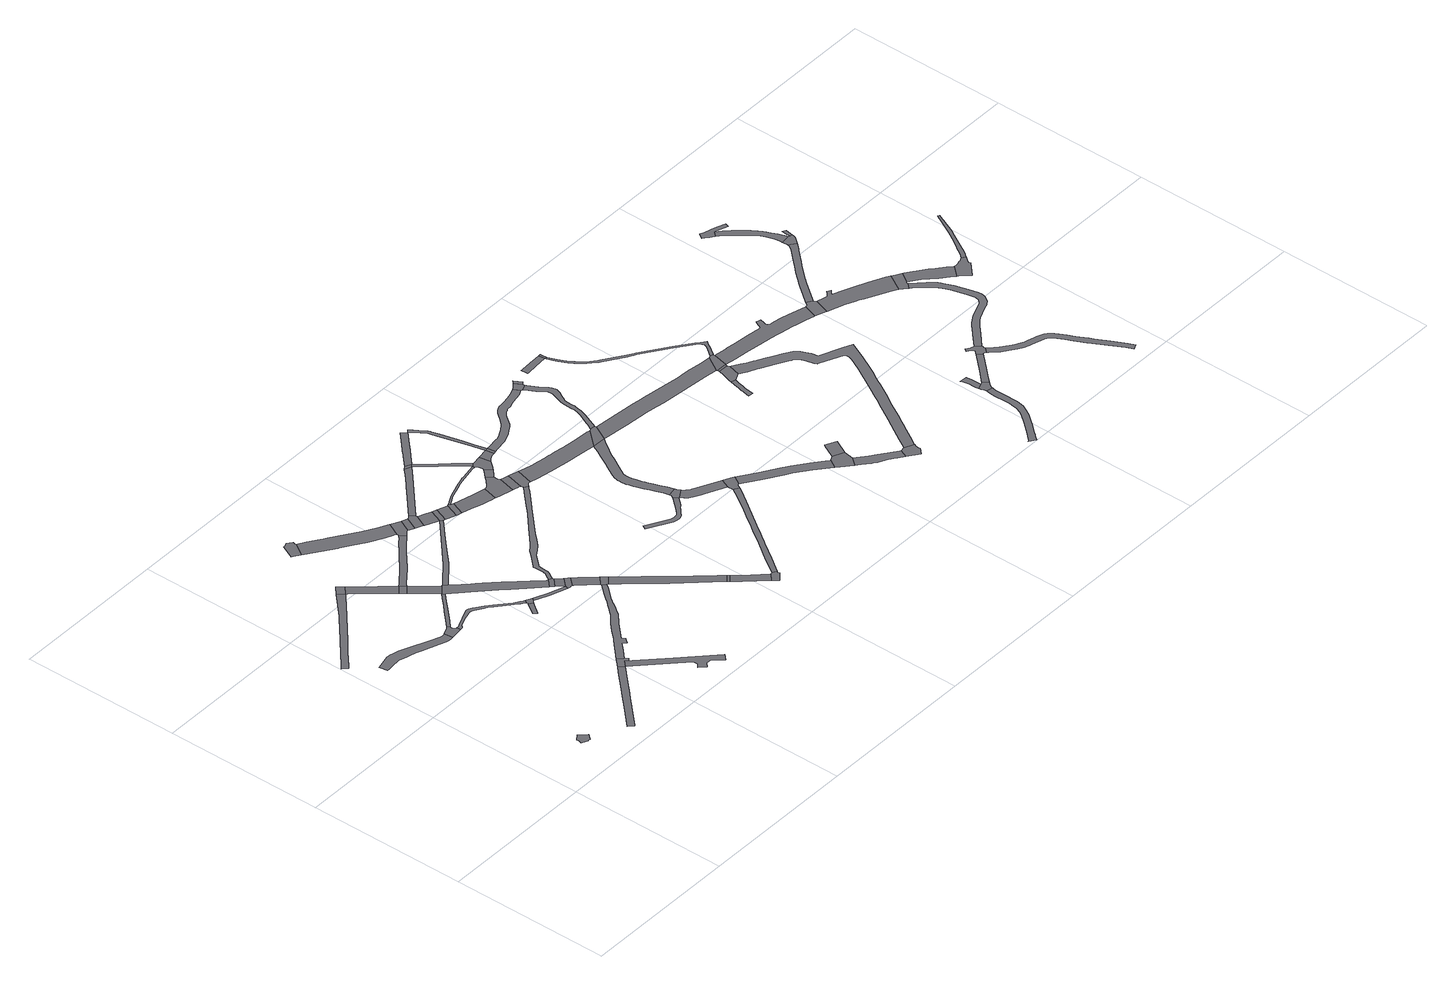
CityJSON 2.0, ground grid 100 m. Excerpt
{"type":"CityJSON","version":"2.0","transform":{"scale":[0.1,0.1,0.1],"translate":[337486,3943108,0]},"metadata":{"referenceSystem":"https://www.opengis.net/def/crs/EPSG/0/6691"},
"CityObjects":{
"road1":{"type":"Road","geometry":[{"type":"MultiSurface","lod":"1","boundaries":[[[0,1,2,3,4,5,6,7,8,9,10]]]}]},
"road2":{"type":"Road","attributes":{"RoadStructureAttribute.sectionType":"1"},"geometry":[{"type":"MultiSurface","lod":"1","boundaries":[[[11,12,13,14,15,16,17,18,19,20,21,22,23,24,25,26,27,28,29,30,31,32,33,34,35,36,37]]]}]},
"road3":{"type":"Road","attributes":{"RoadStructureAttribute.sectionType":"1"},"geometry":[{"type":"MultiSurface","lod":"1","boundaries":[[[38,39,40,41,42,43,44,45,46,47,48,49,50,51,52]]]}]},
"road4":{"type":"Road","attributes":{"RoadStructureAttribute.sectionType":"1"},"geometry":[{"type":"MultiSurface","lod":"1","boundaries":[[[53,54,55,56,57,58,59,60,61,62,63,64,65,66,67,68,69,70,71,72,56,73,74,75]]]}]},
"road5":{"type":"Road","geometry":[{"type":"MultiSurface","lod":"1","boundaries":[[[76,77,78,79,80,81,82,11,37,83]]]}]},
"road6":{"type":"Road","geometry":[{"type":"MultiSurface","lod":"1","boundaries":[[[84,57,56,55]]]}]},
"road7":{"type":"Road","geometry":[{"type":"MultiSurface","lod":"1","boundaries":[[[85,38,52,86,87,88,89,90]]]}]},
"road8":{"type":"Road","attributes":{"RoadStructureAttribute.sectionType":"1"},"geometry":[{"type":"MultiSurface","lod":"1","boundaries":[[[91,92,93,94,95,96,81,80,97,98,99,100,101,102,103]]]}]},
"road9":{"type":"Road","geometry":[{"type":"MultiSurface","lod":"1","boundaries":[[[104,105,106,53,75]]]}]},
"road10":{"type":"Road","attributes":{"RoadStructureAttribute.sectionType":"1"},"geometry":[{"type":"MultiSurface","lod":"1","boundaries":[[[107,108,109,110,111,112,113,114,115,116,117,118,119,120,121,122,123,76,83,124,125,126,127,128,129,130,131,132,133,134,135,136,137,138,139,140,141,142,143]]]}]},
"road11":{"type":"Road","attributes":{"RoadStructureAttribute.sectionType":"1"},"geometry":[{"type":"MultiSurface","lod":"1","boundaries":[[[144,145,146,147,148,149,150,151,152,153,154,86,52]]]}]},
"road12":{"type":"Road","geometry":[{"type":"MultiSurface","lod":"1","boundaries":[[[105,155,103,156,157,158,106]]]}]},
"road13":{"type":"Road","geometry":[{"type":"MultiSurface","lod":"1","boundaries":[[[159,160,161,162,163,164,165,166,167,168,169,170]]]}]},
"road14":{"type":"Road","geometry":[{"type":"MultiSurface","lod":"1","boundaries":[[[171,172,173,174,175,176]]]}]},
"road15":{"type":"Road","geometry":[{"type":"MultiSurface","lod":"1","boundaries":[[[177,171,176,178,179,180,181,182,183,184,107,143]]]}]},
"road16":{"type":"Road","attributes":{"RoadStructureAttribute.sectionType":"1"},"geometry":[{"type":"MultiSurface","lod":"1","boundaries":[[[89,185,186,187,188,189,190,191,192,193,194,195,196,197,198,199,200,201,202,203,204,205,206,207,208,209,210,211,212,213,214,215,216,217,218,90]]]}]},
"road17":{"type":"Road","attributes":{"function":"3","RoadStructureAttribute.sectionType":"1"},"geometry":[{"type":"MultiSurface","lod":"1","boundaries":[[[219,156,103,102,220,221,222,223,224,225,226,227,228,229,230,231,232,233,234,235,236,237,238,239,240,241,242,243,244,245]]]}]},
"road18":{"type":"Road","attributes":{"RoadStructureAttribute.sectionType":"1"},"geometry":[{"type":"MultiSurface","lod":"1","boundaries":[[[246,247,248,249,250,251,252,253,254,255,256,257,258,259,260,261,262,53,106]]]}]},
"road19":{"type":"Road","attributes":{"function":"2","RoadStructureAttribute.sectionType":"1"},"geometry":[{"type":"MultiSurface","lod":"1","boundaries":[[[263,264,265,266,267,268,269,270,271,159,170,272,273,274,275,276,277,278,279,280,281]]]}]},
"road20":{"type":"Road","attributes":{"RoadStructureAttribute.sectionType":"1"},"geometry":[{"type":"MultiSurface","lod":"1","boundaries":[[[282,283,182,181,284,285,286,287]]]}]},
"road21":{"type":"Road","geometry":[{"type":"MultiSurface","lod":"1","boundaries":[[[288,289,232,231,290,291]]]}]},
"road22":{"type":"Road","attributes":{"RoadStructureAttribute.sectionType":"1"},"geometry":[{"type":"MultiSurface","lod":"1","boundaries":[[[292,293,294,295,296,297,298,219,245,299,300,301,302,303]]]}]},
"road23":{"type":"Road","attributes":{"function":"3","RoadStructureAttribute.sectionType":"1"},"geometry":[{"type":"MultiSurface","lod":"1","boundaries":[[[290,304,305,306,291]]]}]},
"road24":{"type":"Road","geometry":[{"type":"MultiSurface","lod":"1","boundaries":[[[286,307,308,309,310,311,312,305,304,313,287]]]}]},
"road25":{"type":"Road","attributes":{"function":"3","RoadStructureAttribute.sectionType":"1"},"geometry":[{"type":"MultiSurface","lod":"1","boundaries":[[[314,315,316,317,318,319,320,311,310]]]}]},
"road26":{"type":"Road","geometry":[{"type":"MultiSurface","lod":"1","boundaries":[[[321,322,254,253,323,324,325,326,263,281]]]}]},
"road27":{"type":"Road","geometry":[{"type":"MultiSurface","lod":"1","boundaries":[[[327,317,316,204,203,328]]]}]},
"road28":{"type":"Road","attributes":{"function":"2","RoadStructureAttribute.sectionType":"1"},"geometry":[{"type":"MultiSurface","lod":"1","boundaries":[[[325,329,330,331,332,326]]]}]},
"road29":{"type":"Road","geometry":[{"type":"MultiSurface","lod":"1","boundaries":[[[333,334,335,331,330,336,337,338,339,340,341]]]}]},
"road30":{"type":"Road","attributes":{"function":"2","RoadStructureAttribute.sectionType":"1"},"geometry":[{"type":"MultiSurface","lod":"1","boundaries":[[[342,343,344,345,346,337,336,347,348,349,292]]]}]},
"road31":{"type":"Road","attributes":{"function":"3","RoadStructureAttribute.sectionType":"1"},"geometry":[{"type":"MultiSurface","lod":"1","boundaries":[[[350,351,352,353,354,355,356,327,328,357,358,359,360,361]]]}]},
"road32":{"type":"Road","geometry":[{"type":"MultiSurface","lod":"1","boundaries":[[[362,363,342,292,303]]]}]},
"road33":{"type":"Road","attributes":{"RoadStructureAttribute.sectionType":"1"},"geometry":[{"type":"MultiSurface","lod":"1","boundaries":[[[363,362,364,365,366]]]}]},
"road34":{"type":"Road","attributes":{"RoadStructureAttribute.sectionType":"1"},"geometry":[{"type":"MultiSurface","lod":"1","boundaries":[[[367,368,369,370,371,372,373,374,375,376,377,378,379,380,381,382,383,384,385,386,387,388,389,289,288,390,391,392,393,394,395,396,397,398,399,400,401,402,403,404,405,406,407,408,409,410,411,412]]]}]},
"road35":{"type":"Road","geometry":[{"type":"MultiSurface","lod":"1","boundaries":[[[413,414,415,416,366,365,417,418]]]}]},
"road36":{"type":"Road","geometry":[{"type":"MultiSurface","lod":"1","boundaries":[[[419,420,350,361]]]}]},
"road37":{"type":"Road","attributes":{"function":"3","RoadStructureAttribute.sectionType":"1"},"geometry":[{"type":"MultiSurface","lod":"1","boundaries":[[[421,422,420,419,423,424,425]]]}]},
"road38":{"type":"Road","attributes":{"function":"2","RoadStructureAttribute.sectionType":"1"},"geometry":[{"type":"MultiSurface","lod":"1","boundaries":[[[426,427,428,429,430,431,432,433,434,413,418]]]}]},
"road39":{"type":"Road","geometry":[{"type":"MultiSurface","lod":"1","boundaries":[[[435,436,421,425,437,438,439,440,441,442]]]}]},
"road40":{"type":"Road","attributes":{"RoadStructureAttribute.sectionType":"1"},"geometry":[{"type":"MultiSurface","lod":"1","boundaries":[[[443,444,445,446,447,448,449,450,451,452,453,454,341,340,455,456,457,458,459,460,448,461,462,463,464,465,466]]]}]},
"road41":{"type":"Road","attributes":{"RoadStructureAttribute.sectionType":"1"},"geometry":[{"type":"MultiSurface","lod":"1","boundaries":[[[415,467,468,469,470,471,472,473,474,475,466,476,477,478,479,480,481,482,483,484,416]]]}]},
"road42":{"type":"Road","geometry":[{"type":"MultiSurface","lod":"1","boundaries":[[[485,449,448,447]]]}]},
"road43":{"type":"Road","geometry":[{"type":"MultiSurface","lod":"1","boundaries":[[[486,487,488,489,490,491,492,493,494,495,496,497,432,431]]]}]},
"road44":{"type":"Road","attributes":{"function":"2","RoadStructureAttribute.sectionType":"1"},"geometry":[{"type":"MultiSurface","lod":"1","boundaries":[[[487,498,499,500,501,502,503,488]]]}]},
"road45":{"type":"Road","attributes":{"RoadStructureAttribute.sectionType":"1"},"geometry":[{"type":"MultiSurface","lod":"1","boundaries":[[[504,505,493,492,506,507]]]}]},
"road46":{"type":"Road","geometry":[{"type":"MultiSurface","lod":"1","boundaries":[[[508,509,502,501,510,511,367,412,512,513,514,515,516,517]]]}]},
"road47":{"type":"Road","attributes":{"RoadStructureAttribute.sectionType":"1"},"geometry":[{"type":"MultiSurface","lod":"1","boundaries":[[[518,519,520,521,522,523,524,525,526,527,528,529,530,531,532,533,534,535,536,537,538,539,540]]]}]},
"road48":{"type":"Road","geometry":[{"type":"MultiSurface","lod":"1","boundaries":[[[475,541,542,543,544,504,507,545,546,547,548,549,550,443,466]]]}]},
"road49":{"type":"Road","attributes":{"RoadStructureAttribute.sectionType":"1"},"geometry":[{"type":"MultiSurface","lod":"1","boundaries":[[[551,552,553,554,555,556,557,558,559,560,561,562,563,564,565,566,567,568,485,447,569,570,571,563,572,573,574,575,576,577,578,579,580,581]]]}]},
"road50":{"type":"Road","attributes":{"RoadStructureAttribute.sectionType":"1"},"geometry":[{"type":"MultiSurface","lod":"1","boundaries":[[[582,583,584,585,586,587,588,589,590,591,592,435,442,593,594,595,596,597,598,599,600,601]]]}]},
"road51":{"type":"Road","attributes":{"RoadStructureAttribute.sectionType":"1"},"geometry":[{"type":"MultiSurface","lod":"1","boundaries":[[[580,549,548,602,603,604,605]]]}]},
"road52":{"type":"Road","geometry":[{"type":"MultiSurface","lod":"1","boundaries":[[[606,581,580,605]]]}]},
"road53":{"type":"Road","geometry":[{"type":"MultiSurface","lod":"1","boundaries":[[[607,608,609,610,611,612,518,540,613,614]]]}]},
"road54":{"type":"Road","attributes":{"function":"2","RoadStructureAttribute.sectionType":"1"},"geometry":[{"type":"MultiSurface","lod":"1","boundaries":[[[516,615,616,617,618,619,620,621,622,623,624,625,626,627,628,629,630,631,632,633,634,635,517]]]}]},
"road55":{"type":"Road","attributes":{"RoadStructureAttribute.sectionType":"1"},"geometry":[{"type":"MultiSurface","lod":"1","boundaries":[[[636,637,638,639,640,641,642,643,644,645,646,647,648,649,650,607,614]]]}]},
"road56":{"type":"Road","attributes":{"RoadStructureAttribute.sectionType":"1"},"geometry":[{"type":"MultiSurface","lod":"1","boundaries":[[[609,651,652,653,654,655,656,657,658,659,660,661,662,663,664,665,666,667,668,669,670,671,672,673,624,674,675,676,677,678,679,680,681,682,683,684,685,686,687,688,689,690,691,692,610]]]}]},
"road57":{"type":"Road","geometry":[{"type":"MultiSurface","lod":"1","boundaries":[[[693,694,695,696,697,644,643,582,601]]]}]},
"road58":{"type":"Road","attributes":{"RoadStructureAttribute.sectionType":"1"},"geometry":[{"type":"MultiSurface","lod":"1","boundaries":[[[698,699,700,701,702,703,704,705,706,707,708,709,710,711,712,713,714,715,716,717,718,719,720,721,722,723,724,725,726,727,728,729,730,731,732,733,734,735,736,737,738,739,740,741,742,743,744,745,746,747,748,749,750,751,581,606]]]}]},
"road59":{"type":"Road","geometry":[{"type":"MultiSurface","lod":"1","boundaries":[[[752,753,754,625,624,673,755]]]}]},
"road60":{"type":"Road","attributes":{"RoadStructureAttribute.sectionType":"1"},"geometry":[{"type":"MultiSurface","lod":"1","boundaries":[[[756,757,758,759,760,761,762,696,695,763,764,765,766,767,768,769]]]}]},
"road61":{"type":"Road","attributes":{"RoadStructureAttribute.sectionType":"1"},"geometry":[{"type":"MultiSurface","lod":"1","boundaries":[[[770,771,772,773,774,775,776,777,778,779,780,781,782,783,784,785,786,787,788,753,752,789,790,791,792,793,794,795,796,797,798,799,800,801,802,803,804,805,806,807,808,809,810,811]]]}]},
"road62":{"type":"Road","geometry":[{"type":"MultiSurface","lod":"1","boundaries":[[[810,812,813,814,815,816,817,723,722,818,811]]]}]},
"road63":{"type":"Road","attributes":{"RoadStructureAttribute.sectionType":"1"},"geometry":[{"type":"MultiSurface","lod":"1","boundaries":[[[819,820,821,822,823,815,814,824,825]]]}]},
"road64":{"type":"Road","geometry":[{"type":"MultiSurface","lod":"1","boundaries":[[[826,827,756,769,828,829,830]]]}]},
"road65":{"type":"Road","geometry":[{"type":"MultiSurface","lod":"1","boundaries":[[[831,832,833,827,826]]]}]},
"road66":{"type":"Road","attributes":{"RoadStructureAttribute.sectionType":"1"},"geometry":[{"type":"MultiSurface","lod":"1","boundaries":[[[829,834,835,836,837,838,839,840,841,842,843,844,845,830]]]}]},
"road67":{"type":"Road","attributes":{"function":"2","RoadStructureAttribute.sectionType":"1"},"geometry":[{"type":"MultiSurface","lod":"1","boundaries":[[[846,847,848,849,850,851,852,853,854,855,856,755,673,857,858,859,860,861,862,863,864,865,866]]]}]},
"road68":{"type":"Road","attributes":{"RoadStructureAttribute.sectionType":"1"},"geometry":[{"type":"MultiSurface","lod":"1","boundaries":[[[867,868,869,870,871,872,873,874]]]}]},
"road69":{"type":"Road","geometry":[{"type":"MultiSurface","lod":"1","boundaries":[[[870,875,876,871]]]}]},
"road70":{"type":"Road","geometry":[{"type":"MultiSurface","lod":"1","boundaries":[[[842,841,877,878,879,880,881,882]]]}]},
"road71":{"type":"Road","attributes":{"RoadStructureAttribute.sectionType":"1"},"geometry":[{"type":"MultiSurface","lod":"1","boundaries":[[[883,884,885,886,887,888,889,890,891,892,893,894,895,896,897]]]}]},
"road72":{"type":"Road","attributes":{"RoadStructureAttribute.sectionType":"1"},"geometry":[{"type":"MultiSurface","lod":"1","boundaries":[[[898,899,900,901,902,903,904,905,906,907,908,909,910,911,912,913,914,915,916,917,875,870,918,919,920,921,922,923,924,925,926,927,928,929,930,931,932,933,934,935,936,937,938,939,940,941]]]}]},
"road73":{"type":"Road","geometry":[{"type":"MultiSurface","lod":"1","boundaries":[[[942,943,944,945,946,947,948,949,950,883,897]]]}]},
"road74":{"type":"Road","attributes":{"RoadStructureAttribute.sectionType":"1"},"geometry":[{"type":"MultiSurface","lod":"1","boundaries":[[[946,951,952,953,954,947]]]}]},
"road75":{"type":"Road","geometry":[{"type":"MultiSurface","lod":"1","boundaries":[[[955,941,940,956,866,865,954,953,957]]]}]},
"road76":{"type":"Road","attributes":{"RoadStructureAttribute.sectionType":"1"},"geometry":[{"type":"MultiSurface","lod":"1","boundaries":[[[881,958,959,960,961,962,963,964,965,966,967,968,969,970,971,972,973,974,975,976,977,978,979,980,981,982,983,984,985,986,987,988,989,944,943,990,991,992,993,994,995,996,997,998,999,1000,1001,1002,1003,1004,1005,1006,1007,1008,1009,1010,1011,1012,1013,1014,1015,1016,1017,1018,1019,1020,1021,1022,1023,882]]]}]},
"road77":{"type":"Road","attributes":{"RoadStructureAttribute.sectionType":"1"},"geometry":[{"type":"MultiSurface","lod":"1","boundaries":[[[1024,1025,1026,1027,1028,1029,1030,1031,1032,1033,1034,1035,1036,1037,1038,1039,1040,1041,1042,1043,1044,1045,1046,1047,1048,1049,1050,1051,1052,1053,1054,1055,1056,1057,1058]]]}]},
"road78":{"type":"Road","attributes":{"function":"2","RoadStructureAttribute.sectionType":"1"},"geometry":[{"type":"MultiSurface","lod":"1","boundaries":[[[1059,1060,1061,1062,1063,1064,1065,1066,1067,1068,1069,1070,1071,1072,1073,1074,1075,1076,1077,1078,1079,1080,1081,957,953,1082,1083,1084,1085,1086,1087,1088,1089,1090,1091,1092,1093,1094,1095,1096]]]}]},
"road79":{"type":"Road","geometry":[{"type":"MultiSurface","lod":"1","boundaries":[[[1097,1098,1099,1100,1101,1102,1103,1104,1105,1106,1107,1108,1109]]]}]},
"road80":{"type":"Road","geometry":[{"type":"MultiSurface","lod":"1","boundaries":[[[1110,1111,1112,1113,1114,1097,1109,1115,1116,1040,1039]]]}]},
"road81":{"type":"Road","attributes":{"RoadStructureAttribute.sectionType":"1"},"geometry":[{"type":"MultiSurface","lod":"1","boundaries":[[[1117,1118,1119,1113,1112,1120,1121,1122]]]}]},
"road82":{"type":"Road","geometry":[{"type":"MultiSurface","lod":"1","boundaries":[[[1123,1124,1125,1126,1059,1096,1127,1128,1129,1130,1131]]]}]},
"road83":{"type":"Road","geometry":[{"type":"MultiSurface","lod":"1","boundaries":[[[1132,1133,1134,1135,1136,1137,1138,1139,1140,1141,1142,1143,1144,1145,1117,1122]]]}]},
"road84":{"type":"Road","attributes":{"RoadStructureAttribute.sectionType":"1"},"geometry":[{"type":"MultiSurface","lod":"1","boundaries":[[[1146,1147,1148,1149,1150,1151,1152,1153,1154,1155,1156,1157,1158,1159,1160,1161,1162,1163,1164,1165,1166,1167,1168,1135,1134,1169,1170,1171,1172,1173,1174,1175,1176,1177,1178,1179,1180,1181,1182,1183,1184,1185,1186,1187,1188,1189,1190,1191]]]}]},
"road85":{"type":"Road","attributes":{"function":"2","RoadStructureAttribute.sectionType":"1"},"geometry":[{"type":"MultiSurface","lod":"1","boundaries":[[[1192,1193,1194,1195,1196,1197,1198,1199,1200,1201,1202,1203,1204,1205,1206,1207,1208,1209,1210,1211,1212,1213,1214,1215,1216,1128,1127]]]}]},
"road86":{"type":"Road","attributes":{"RoadStructureAttribute.sectionType":"1"},"geometry":[{"type":"MultiSurface","lod":"1","boundaries":[[[1217,1218,1219,1220,1221,1222,1223,1224,1225,1226,1227,1228,1229,1230,1231,1232,1233,1234,1235,1236,1237,1238,1123,1131]]]}]},
"road87":{"type":"Road","attributes":{"RoadStructureAttribute.sectionType":"1"},"geometry":[{"type":"MultiSurface","lod":"1","boundaries":[[[1138,1239,1240,1241,1242,1243,1244,1245,1246,1247,1248,1249,1250,1251,1252,1253,1254,1255,1256,1257,1258,1259,1260,1261,1262,1263,1264,1265,1266,1267,1268,1269,1270,1271,1272,1273,1274,1275,1276,1277,1278,1279,1280,1281,1282,1283,1284,1285,1286,1287,1288,1289,1290,1291,1292,1293,1294,1295,1139]]]}]},
"road88":{"type":"Road","geometry":[{"type":"MultiSurface","lod":"1","boundaries":[[[1296,1297,1298,1299,1300,1301,1200,1199,1302,1303,1267,1266]]]}]},
"road89":{"type":"Road","geometry":[{"type":"MultiSurface","lod":"1","boundaries":[[[1304,1305,1306,1307,1308,1309,1310,1311,1312,1313,1314,1315,1316]]]}]},
"road90":{"type":"Road","attributes":{"RoadStructureAttribute.sectionType":"1"},"geometry":[{"type":"MultiSurface","lod":"1","boundaries":[[[1306,1317,1318,1319,1320,1321,1322,1323,1324,1325,1326,1327,1328,1329,1330,1331,1332,1333,1334,1335,1336,1337,1338,1339,1307]]]}]},
"road91":{"type":"Road","geometry":[{"type":"MultiSurface","lod":"1","boundaries":[[[1228,1340,1341,1342,1343,1330,1329,1344,1229]]]}]},
"road92":{"type":"Road","attributes":{"function":"2","RoadStructureAttribute.sectionType":"1"},"geometry":[{"type":"MultiSurface","lod":"1","boundaries":[[[1345,1346,1347,1348,1349,1350,1351,1352,1299,1298,1353,1354,1355,1356,1357,1358]]]}]},
"road93":{"type":"Road","geometry":[{"type":"MultiSurface","lod":"1","boundaries":[[[1359,1360,1361,1362,1343,1342]]]}]},
"road94":{"type":"Road","geometry":[{"type":"MultiSurface","lod":"1","boundaries":[[[1363,1364,1365,1366,1367,1368,1369,1370,1371,1372,1373,1374,1345,1358]]]}]},
"road95":{"type":"Road","attributes":{"RoadStructureAttribute.sectionType":"1"},"geometry":[{"type":"MultiSurface","lod":"1","boundaries":[[[1375,1376,1377,1378,1379,1380,1381,1382,1383,1384,1385,1386,1387,1388,1389,1390,1391,1392,1393,1394,1395,1396,1397,1369,1368]]]}]}
},
"vertices":[
[425,260,0],[407,276,0],[389,295,0],[381,306,0],[348,281,0],[349,267,0],[347,258,0],[344,247,0],[379,226,0],[387,230,0],[398,228,0],
[593,1410,0],[584,1407,0],[574,1407,0],[563,1409,0],[496,1436,0],[391,1479,0],[324,1506,0],[289,1515,0],[267,1520,0],[239,1520,0],[147,1497,0],[157,1445,0],[175,1448,0],[220,1452,0],[242,1454,0],[260,1454,0],[275,1451,0],[307,1442,0],[336,1435,0],[369,1425,0],[403,1412,0],[507,1374,0],[547,1358,0],[558,1355,0],[568,1354,0],[584,1355,0],[600,1357,0],
[971,510,0],[939,478,0],[837,374,0],[813,350,0],[761,297,0],[729,265,0],[610,146,0],[639,117,0],[646,124,0],[753,231,0],[757,235,0],[786,265,0],[855,335,0],[902,382,0],[1000,481,0],
[751,1859,0],[681,1945,0],[564,2080,0],[517,2038,0],[483,2077,0],[350,1944,0],[252,1859,0],[212,1824,0],[196,1811,0],[101,1730,0],[83,1714,0],[56,1690,0],[9,1648,0],[36,1618,0],[110,1684,0],[127,1700,0],[222,1780,0],[286,1835,0],[378,1914,0],[498,2022,0],[524,2030,0],[634,1904,0],[703,1820,0],
[676,1393,0],[661,1405,0],[657,1413,0],[657,1417,0],[661,1424,0],[647,1438,0],[637,1431,0],[679,1367,0],
[530,2118,0],
[1003,542,0],[1032,513,0],[1053,499,0],[1064,510,0],[1048,528,0],[1018,557,0],
[806,1597,0],[796,1587,0],[750,1541,0],[741,1532,0],[673,1464,0],[669,1461,0],[697,1460,0],[769,1532,0],[784,1548,0],[816,1580,0],[835,1599,0],[858,1621,0],[848,1640,0],
[717,1802,0],[730,1787,0],[776,1826,0],
[1092,1256,0],[1083,1261,0],[1067,1272,0],[1036,1290,0],[952,1363,0],[916,1395,0],[864,1433,0],[862,1434,0],[853,1440,0],[843,1446,0],[830,1448,0],[820,1447,0],[809,1443,0],[801,1440,0],[703,1397,0],[692,1393,0],[682,1392,0],[694,1369,0],[698,1371,0],[704,1378,0],[709,1383,0],[756,1404,0],[810,1420,0],[823,1424,0],[830,1423,0],[834,1422,0],[839,1419,0],[850,1414,0],[897,1383,0],[906,1378,0],[928,1366,0],[943,1352,0],[1011,1292,0],[1026,1279,0],[1055,1256,0],[1072,1244,0],[1081,1239,0],
[1202,282,0],[1264,221,0],[1264,193,0],[1243,173,0],[1278,137,0],[1301,159,0],[1330,157,0],[1388,99,0],[1419,131,0],[1393,157,0],[1222,325,0],
[761,1749,0],[899,1682,0],[823,1770,0],[778,1823,0],
[676,2515,0],[673,2521,0],[674,2528,0],[679,2538,0],[647,2562,0],[637,2555,0],[630,2553,0],[624,2553,0],[616,2553,0],[578,2467,0],[586,2461,0],[623,2436,0],
[1079,1223,0],[1053,1184,0],[1030,1153,0],[1048,1132,0],[1094,1194,0],[1103,1206,0],
[1082,1232,0],[1107,1211,0],[1111,1217,0],[1114,1219,0],[1120,1220,0],[1128,1238,0],[1111,1246,0],[1099,1252,0],
[1099,578,0],[1142,621,0],[1162,602,0],[1174,616,0],[1187,631,0],[1170,650,0],[1239,721,0],[1261,743,0],[1320,795,0],[1336,816,0],[1343,826,0],[1352,837,0],[1368,861,0],[1375,875,0],[1384,890,0],[1403,915,0],[1429,945,0],[1459,980,0],[1478,1003,0],[1455,1022,0],[1436,999,0],[1408,963,0],[1382,932,0],[1363,908,0],[1346,889,0],[1337,879,0],[1326,864,0],[1322,857,0],[1307,842,0],[1288,821,0],[1233,773,0],[1193,733,0],[1141,679,0],[1130,669,0],
[906,1682,0],[862,1623,0],[884,1603,0],[912,1576,0],[926,1562,0],[937,1552,0],[955,1534,0],[960,1530,0],[1015,1477,0],[1070,1422,0],[1116,1377,0],[1178,1315,0],[1264,1230,0],[1305,1272,0],[1300,1276,0],[1239,1340,0],[1190,1391,0],[1155,1431,0],[1133,1456,0],[1098,1492,0],[1066,1524,0],[1061,1528,0],[1033,1555,0],[996,1591,0],[979,1607,0],[931,1657,0],[931,1661,0],
[794,1841,0],[896,1920,0],[961,1978,0],[998,2010,0],[1056,2058,0],[1070,2070,0],[1083,2077,0],[1112,2101,0],[1085,2134,0],[1064,2116,0],[1045,2101,0],[972,2040,0],[962,2031,0],[930,2004,0],[893,1971,0],[870,1951,0],[770,1872,0],
[1127,2234,0],[1082,2257,0],[1074,2261,0],[988,2311,0],[912,2360,0],[825,2419,0],[806,2431,0],[793,2439,0],[726,2484,0],[692,2390,0],[716,2374,0],[795,2319,0],[799,2315,0],[860,2277,0],[935,2228,0],[1024,2180,0],[1069,2159,0],[1074,2157,0],[1086,2149,0],
[1216,1200,0],[1154,1226,0],[1146,1208,0],[1209,1182,0],[1317,1146,0],[1323,1165,0],
[1329,1262,0],[1310,1273,0],[1285,1209,0],[1331,1255,0],
[1323,2045,0],[1210,1940,0],[1132,1869,0],[1081,1824,0],[1054,1800,0],[932,1701,0],[912,1684,0],[1074,1777,0],[1094,1797,0],[1156,1858,0],[1225,1924,0],[1340,2033,0],
[1325,1170,0],[1369,1216,0],[1336,1248,0],
[1329,1142,0],[1338,1142,0],[1345,1145,0],[1353,1142,0],[1396,1191,0],[1387,1199,0],[1325,1166,0],
[1356,1139,0],[1358,1138,0],[1455,1031,0],[1503,1075,0],[1427,1158,0],[1425,1161,0],[1403,1185,0],
[1088,2146,0],[1088,2142,0],[1137,2122,0],[1147,2126,0],[1151,2126,0],[1189,2203,0],
[1533,1038,0],[1487,1000,0],
[1162,2122,0],[1189,2109,0],[1227,2190,0],[1195,2201,0],
[1242,2195,0],[1237,2191,0],[1233,2190,0],[1238,2086,0],[1273,2161,0],[1273,2164,0],[1273,2168,0],[1275,2172,0],[1248,2201,0],
[1357,2129,0],[1349,2132,0],[1320,2143,0],[1280,2158,0],[1277,2159,0],[1243,2083,0],[1271,2071,0],[1313,2051,0],
[1950,554,0],[1918,593,0],[1746,787,0],[1650,901,0],[1577,986,0],[1564,1002,0],[1542,1028,0],[1514,967,0],[1531,947,0],[1604,862,0],[1701,748,0],[1909,520,0],
[1353,2031,0],[1385,2118,0],
[1369,2025,0],[1419,2007,0],[1451,2095,0],
[1834,1881,0],[1831,1876,0],[1829,1874,0],[1806,1853,0],[1722,1768,0],[1695,1740,0],[1668,1715,0],[1545,1602,0],[1522,1578,0],[1477,1539,0],[1474,1536,0],[1457,1524,0],[1436,1508,0],[1405,1474,0],[1348,1411,0],[1343,1406,0],[1341,1401,0],[1341,1397,0],[1340,1336,0],[1339,1327,0],[1338,1321,0],[1333,1312,0],[1319,1289,0],[1337,1278,0],[1354,1306,0],[1356,1309,0],[1359,1320,0],[1362,1336,0],[1363,1382,0],[1363,1383,0],[1367,1390,0],[1373,1394,0],[1426,1454,0],[1463,1478,0],[1495,1502,0],[1498,1504,0],[1516,1523,0],[1545,1554,0],[1569,1579,0],[1703,1710,0],[1722,1730,0],[1730,1737,0],[1827,1830,0],[1838,1843,0],[1844,1851,0],[1855,1863,0],
[1485,2081,0],[1481,2083,0],[1465,2089,0],[1461,2099,0],[1427,2004,0],[1452,1997,0],
[1920,508,0],[1961,542,0],
[2112,380,0],[2002,493,0],[1924,502,0],[1964,457,0],[2068,341,0],
[1516,1979,0],[1549,1969,0],[1585,1958,0],[1620,1949,0],[1635,1946,0],[1666,1938,0],[1689,2031,0],[1615,2049,0],[1489,2081,0],
[2125,381,0],[2118,379,0],[2077,331,0],[2099,306,0],[2146,347,0],[2143,352,0],[2144,358,0],[2149,365,0],
[1816,2220,0],[1757,2293,0],[1744,2308,0],[1696,2361,0],[1600,2468,0],[1583,2456,0],[1543,2474,0],[1510,2442,0],[1454,2388,0],[1429,2366,0],[1404,2343,0],[1285,2235,0],[1279,2177,0],[1312,2206,0],[1438,2320,0],[1481,2359,0],[1517,2393,0],[1518,2394,0],[1680,2349,0],[1702,2325,0],[1736,2287,0],[1742,2280,0],[1797,2211,0],[1798,2206,0],
[1487,2101,0],[1531,2124,0],[1613,2153,0],[1624,2156,0],[1655,2166,0],[1691,2174,0],[1692,2174,0],[1775,2190,0],[1796,2191,0],[1695,2185,0],[1690,2184,0],[1686,2188,0],[1650,2176,0],[1617,2165,0],[1610,2162,0],[1527,2133,0],[1492,2115,0],[1466,2101,0],
[1563,2489,0],
[1690,1932,0],[1777,1910,0],[1805,2019,0],[1800,2028,0],[1798,2035,0],[1799,2044,0],[1802,2061,0],[1768,2093,0],[1750,2073,0],[1715,2040,0],[1713,2039,0],[1701,2032,0],
[1792,1906,0],[1809,1903,0],[1824,1900,0],[1830,1898,0],[1854,2005,0],[1821,2013,0],
[1813,2140,0],[1790,2115,0],[1809,2069,0],[1846,2103,0],
[1909,1992,0],[1875,2000,0],[1833,1895,0],[1835,1888,0],[1869,1878,0],[1875,1881,0],[1879,1882,0],[1885,1882,0],[1893,1882,0],[1920,1990,0],
[2277,1201,0],[2270,1192,0],[2210,1122,0],[2188,1102,0],[2180,1094,0],[2173,1091,0],[2162,1089,0],[2152,1089,0],[2132,1095,0],[1990,1171,0],[1976,1145,0],[2121,1067,0],[2147,1059,0],[2164,1059,0],[2176,1063,0],[2187,1069,0],[2193,1074,0],[2201,1082,0],[2225,1104,0],[2240,1118,0],[2246,1122,0],[2257,1131,0],[2297,1178,0],
[1803,2190,0],[1808,2184,0],[1814,2163,0],[1816,2148,0],[1852,2109,0],[1860,2118,0],[1875,2135,0],[1892,2156,0],[1880,2227,0],[1818,2217,0],
[1945,2325,0],[1937,2359,0],[1930,2386,0],[1896,2520,0],[1884,2566,0],[1882,2573,0],[1878,2586,0],[1875,2591,0],[1849,2630,0],[1846,2633,0],[1831,2653,0],[1815,2674,0],[1799,2662,0],[1770,2691,0],[1697,2620,0],[1662,2586,0],[1634,2558,0],[1627,2551,0],[1654,2520,0],[1688,2554,0],[1726,2591,0],[1829,2622,0],[1841,2604,0],[1858,2580,0],[1859,2578,0],[1865,2561,0],[1876,2515,0],[1918,2354,0],[1921,2341,0],[1946,2238,0],[1965,2242,0],
[2539,997,0],[2525,969,0],[2470,885,0],[2454,860,0],[2396,778,0],[2357,721,0],[2328,680,0],[2321,670,0],[2313,658,0],[2272,598,0],[2186,478,0],[2214,459,0],[2293,571,0],[2299,579,0],[2326,620,0],[2340,640,0],[2384,703,0],[2481,842,0],[2556,951,0],[2572,978,0],
[1909,2170,0],[1920,2176,0],[1935,2183,0],[1957,2188,0],
[1976,2192,0],
[2356,1210,0],[2349,1222,0],[2342,1241,0],[2286,1231,0],[2287,1220,0],[2284,1212,0],[2301,1179,0],[2303,1177,0],
[1934,1870,0],[1993,1861,0],[2033,1853,0],[2070,1848,0],[2077,1847,0],[2120,1839,0],[2165,1834,0],[2233,1826,0],[2307,1818,0],[2344,1810,0],[2434,1913,0],[2417,1915,0],[2312,1925,0],[2233,1933,0],[2175,1942,0],[2134,1946,0],[2130,1947,0],[2102,1951,0],[2049,1958,0],[2011,1963,0],[1965,1978,0],
[2314,1154,0],[2328,1140,0],[2333,1135,0],[2352,1120,0],[2372,1109,0],[2393,1099,0],[2409,1092,0],[2535,1032,0],[2563,1091,0],[2421,1158,0],[2401,1168,0],[2388,1174,0],[2377,1184,0],[2374,1187,0],[2365,1195,0],
[2329,1283,0],[2314,1326,0],[2302,1358,0],[2291,1387,0],[2285,1405,0],[2280,1421,0],[2272,1445,0],[2269,1455,0],[2264,1480,0],[2261,1502,0],[2261,1514,0],[2261,1521,0],[2265,1538,0],[2274,1558,0],[2293,1591,0],[2320,1637,0],[2330,1657,0],[2352,1699,0],[2371,1725,0],[2378,1735,0],[2401,1771,0],[2412,1787,0],[2430,1809,0],[2327,1768,0],[2303,1729,0],[2269,1665,0],[2266,1660,0],[2243,1620,0],[2223,1585,0],[2209,1557,0],[2203,1527,0],[2203,1515,0],[2203,1498,0],[2205,1469,0],[2212,1452,0],[2217,1436,0],[2219,1428,0],[2228,1403,0],[2239,1369,0],[2250,1339,0],[2262,1307,0],[2276,1266,0],
[2584,1000,0],[2589,1003,0],[2594,1002,0],[2627,1058,0],[2607,1070,0],
[1989,2195,0],[2073,2210,0],[2101,2220,0],[2104,2221,0],[2132,2234,0],[2158,2250,0],[2185,2268,0],[2201,2280,0],[2216,2299,0],[2227,2315,0],[2241,2333,0],[2251,2344,0],[2264,2355,0],[2270,2360,0],[2276,2362,0],[2281,2364,0],[2290,2369,0],[2296,2371,0],[2319,2375,0],[2341,2382,0],[2343,2382,0],[2368,2389,0],[2395,2394,0],[2430,2403,0],[2465,2419,0],[2441,2458,0],[2414,2444,0],[2386,2437,0],[2361,2433,0],[2361,2432,0],[2332,2428,0],[2311,2424,0],[2291,2421,0],[2289,2421,0],[2276,2417,0],[2273,2416,0],[2267,2413,0],[2255,2407,0],[2251,2404,0],[2246,2401,0],[2236,2392,0],[2228,2382,0],[2216,2368,0],[2208,2357,0],[2196,2342,0],[2186,2330,0],[2171,2314,0],[2167,2311,0],[2134,2288,0],[2111,2274,0],[2085,2262,0],[2062,2254,0],[2055,2253,0],[1981,2242,0],
[2481,1915,0],[2449,1918,0],[2443,1914,0],[2483,1907,0],
[3067,748,0],[3045,767,0],[2980,821,0],[2893,887,0],[2844,918,0],[2743,981,0],[2642,1049,0],[2607,994,0],[2669,952,0],[2707,927,0],[2812,861,0],[2853,838,0],[2939,771,0],[3033,692,0],
[2479,2406,0],[2511,2350,0],[2544,2306,0],[2547,2296,0],[2549,2290,0],[2551,2276,0],[2550,2265,0],[2546,2248,0],[2531,2207,0],[2523,2184,0],[2520,2162,0],[2520,2131,0],[2519,2111,0],[2519,2088,0],[2515,2063,0],[2506,2037,0],[2474,1965,0],[2462,1938,0],[2455,1929,0],[2522,2017,0],[2536,2057,0],[2541,2073,0],[2543,2085,0],[2545,2106,0],[2545,2110,0],[2544,2133,0],[2545,2157,0],[2548,2171,0],[2551,2183,0],[2559,2201,0],[2568,2219,0],[2583,2247,0],[2590,2263,0],[2593,2274,0],[2592,2284,0],[2590,2296,0],[2587,2304,0],[2580,2318,0],[2549,2366,0],[2514,2424,0],[2512,2428,0],[2474,2414,0],
[2511,2431,0],[2510,2437,0],[2512,2444,0],[2483,2488,0],[2477,2484,0],[2457,2468,0],[2471,2416,0],
[2498,2505,0],[2498,2504,0],[2495,2498,0],[2493,2497,0],[2491,2494,0],[2517,2450,0],[2527,2458,0],
[3165,733,0],[3096,764,0],[3056,673,0],[3117,622,0],[3156,672,0],
[3213,824,0],[3146,857,0],[3140,847,0],
[3145,599,0],[3188,563,0],[3204,551,0],[3214,543,0],[3270,513,0],[3308,486,0],[3313,482,0],[3348,457,0],[3372,508,0],[3367,512,0],[3252,594,0],[3227,613,0],
[3260,1819,0],[3164,1831,0],[3130,1833,0],[3087,1836,0],[3052,1839,0],[2914,1858,0],[2847,1867,0],[2816,1871,0],[2765,1878,0],[2562,1899,0],[2490,1906,0],[2441,1806,0],[2602,1790,0],[2751,1775,0],[2794,1769,0],[2835,1763,0],[2872,1758,0],[2903,1754,0],[3187,1725,0],[3269,1716,0],[3325,1813,0],
[2599,2482,0],[2608,2483,0],[2679,2488,0],[2758,2493,0],[2755,2534,0],[2677,2530,0],[2608,2525,0],[2596,2526,0],
[2771,2493,0],[2767,2535,0],
[3420,407,0],[3453,443,0],[3452,445,0],[3450,469,0],[3458,486,0],[3401,513,0],
[3244,1592,0],[3235,1561,0],[3234,1558,0],[3228,1526,0],[3223,1503,0],[3223,1501,0],[3219,1479,0],[3212,1442,0],[3241,1437,0],[3248,1479,0],[3251,1502,0],[3255,1521,0],[3263,1553,0],[3263,1554,0],[3272,1582,0],
[3404,1873,0],[3413,1891,0],[3427,1910,0],[3399,1933,0],[3376,1952,0],[3276,2027,0],[3108,2142,0],[3102,2146,0],[3100,2147,0],[3063,2171,0],[2936,2255,0],[2928,2260,0],[2879,2303,0],[2865,2317,0],[2853,2334,0],[2840,2353,0],[2823,2378,0],[2799,2424,0],[2798,2427,0],[2786,2452,0],[2772,2447,0],[2784,2421,0],[2809,2372,0],[2810,2370,0],[2827,2344,0],[2841,2325,0],[2854,2308,0],[2869,2292,0],[2912,2255,0],[2919,2248,0],[2930,2241,0],[3054,2158,0],[3072,2148,0],[3084,2141,0],[3099,2132,0],[3268,2016,0],[3369,1941,0],[3386,1925,0],[3393,1916,0],[3397,1907,0],[3395,1896,0],[3389,1883,0],[3342,1819,0],[3361,1815,0],
[3302,1596,0],[3320,1605,0],[3339,1679,0],[3334,1690,0],[3334,1694,0],[3273,1697,0],[3263,1659,0],[3259,1644,0],[3248,1607,0],
[3334,1698,0],[3336,1704,0],[3340,1708,0],[3273,1708,0],
[3360,1808,0],[3335,1815,0],[3361,1802,0],
[3458,487,0],[3495,546,0],[3528,600,0],[3536,615,0],[3580,689,0],[3587,700,0],[3643,797,0],[3691,877,0],[3736,956,0],[3752,984,0],[3765,1006,0],[3796,1057,0],[3808,1081,0],[3861,1185,0],[3884,1234,0],[3910,1288,0],[3855,1312,0],[3847,1316,0],[3714,1372,0],[3704,1412,0],[3693,1444,0],[3680,1470,0],[3663,1491,0],[3657,1498,0],[3656,1499,0],[3612,1526,0],[3551,1559,0],[3520,1576,0],[3463,1607,0],[3457,1611,0],[3422,1630,0],[3393,1648,0],[3366,1578,0],[3367,1577,0],[3425,1548,0],[3429,1546,0],[3517,1499,0],[3570,1471,0],[3588,1460,0],[3595,1456,0],[3607,1450,0],[3614,1444,0],[3623,1432,0],[3630,1418,0],[3638,1392,0],[3651,1346,0],[3654,1338,0],[3658,1329,0],[3663,1327,0],[3806,1266,0],[3813,1257,0],[3814,1244,0],[3812,1231,0],[3804,1211,0],[3762,1127,0],[3741,1087,0],[3711,1037,0],[3676,975,0],[3638,909,0],[3623,884,0],[3590,829,0],[3534,732,0],[3483,647,0],[3442,578,0],[3418,540,0],[3406,520,0],
[3931,31,0],[3932,32,0],[3940,41,0],[3950,53,0],[4003,116,0],[4008,122,0],[4050,175,0],[4069,208,0],[4085,244,0],[4094,294,0],[4096,321,0],[4096,362,0],[4095,401,0],[4094,430,0],[4096,455,0],[4100,470,0],[4061,479,0],[4058,465,0],[4057,460,0],[4054,431,0],[4054,420,0],[4055,400,0],[4056,361,0],[4056,322,0],[4055,298,0],[4047,256,0],[4034,226,0],[4017,197,0],[3977,147,0],[3938,101,0],[3920,79,0],[3902,59,0],[3877,34,0],[3869,30,0],[3909,2,0],
[3995,1689,0],[3914,1712,0],[3842,1729,0],[3785,1740,0],[3762,1744,0],[3749,1748,0],[3745,1749,0],[3744,1754,0],[3743,1761,0],[3745,1772,0],[3748,1785,0],[3755,1806,0],[3724,1814,0],[3714,1789,0],[3708,1776,0],[3704,1770,0],[3702,1768,0],[3699,1765,0],[3692,1763,0],[3606,1776,0],[3517,1786,0],[3446,1792,0],[3445,1792,0],[3411,1698,0],[3488,1688,0],[3494,1687,0],[3508,1685,0],[3592,1674,0],[3670,1662,0],[3678,1661,0],[3717,1655,0],[3742,1650,0],[3820,1635,0],[3842,1631,0],[3902,1618,0],[3932,1611,0],[3960,1603,0],[3965,1601,0],
[4088,542,0],[4085,549,0],[4084,563,0],[4085,598,0],[4082,620,0],[4080,639,0],[4032,639,0],[4041,626,0],[4045,608,0],[4047,588,0],[4045,564,0],[4045,542,0],[4049,523,0],
[4103,482,0],[4110,495,0],[4128,517,0],[4099,545,0],[4093,541,0],[4053,509,0],[4059,495,0],
[4265,721,0],[4168,617,0],[4149,598,0],[4168,559,0],[4197,590,0],[4293,695,0],
[4026,1714,0],[4017,1702,0],[4010,1692,0],[4005,1690,0],[4035,1577,0],[4070,1674,0],[4063,1679,0],[4059,1683,0],[4060,1690,0],
[4298,697,0],[4304,697,0],[4312,690,0],[4341,720,0],[4339,729,0],[4339,737,0],[4340,744,0],[4312,772,0],[4288,778,0],[4263,796,0],[4252,780,0],[4277,762,0],[4288,746,0],[4273,730,0],
[4857,150,0],[4814,235,0],[4771,316,0],[4759,342,0],[4735,389,0],[4725,407,0],[4705,449,0],[4685,488,0],[4672,512,0],[4655,532,0],[4650,538,0],[4636,549,0],[4628,553,0],[4593,566,0],[4577,570,0],[4535,582,0],[4522,586,0],[4515,588,0],[4494,597,0],[4465,613,0],[4439,630,0],[4395,663,0],[4352,707,0],[4322,680,0],[4368,633,0],[4416,598,0],[4445,578,0],[4477,561,0],[4501,551,0],[4510,548,0],[4523,544,0],[4582,527,0],[4604,520,0],[4615,515,0],[4623,508,0],[4631,500,0],[4639,490,0],[4650,470,0],[4669,431,0],[4691,389,0],[4725,322,0],[4737,299,0],[4780,217,0],[4827,136,0],[4846,94,0],[4876,107,0],
[4039,1576,0],[4146,1537,0],[4201,1514,0],[4223,1503,0],[4249,1491,0],[4397,1418,0],[4418,1405,0],[4431,1398,0],[4491,1504,0],[4467,1517,0],[4370,1565,0],[4300,1594,0],[4230,1623,0],[4174,1644,0],[4170,1645,0],[4168,1648,0],[4169,1652,0],[4174,1659,0],[4190,1671,0],[4169,1687,0],[4156,1673,0],[4145,1664,0],[4138,1659,0],[4132,1659,0],[4124,1660,0],
[4064,1697,0],[4159,1822,0],[4176,1843,0],[4182,1850,0],[4219,1893,0],[4253,1929,0],[4278,1955,0],[4287,1965,0],[4345,2026,0],[4354,2036,0],[4383,2070,0],[4383,2071,0],[4343,2104,0],[4339,2089,0],[4321,2060,0],[4277,2013,0],[4225,1957,0],[4189,1919,0],[4150,1874,0],[4127,1849,0],[4111,1828,0],[4032,1723,0],
[4415,813,0],[4465,860,0],[4484,878,0],[4502,891,0],[4517,900,0],[4531,908,0],[4545,913,0],[4558,919,0],[4603,938,0],[4629,948,0],[4631,949,0],[4653,963,0],[4668,982,0],[4677,1000,0],[4681,1016,0],[4683,1035,0],[4681,1051,0],[4673,1088,0],[4673,1089,0],[4643,1191,0],[4626,1235,0],[4617,1258,0],[4608,1273,0],[4601,1284,0],[4598,1288,0],[4590,1299,0],[4572,1320,0],[4502,1392,0],[4472,1361,0],[4485,1348,0],[4540,1291,0],[4556,1272,0],[4563,1263,0],[4566,1259,0],[4572,1250,0],[4578,1239,0],[4587,1219,0],[4592,1204,0],[4602,1178,0],[4631,1079,0],[4639,1044,0],[4640,1034,0],[4639,1024,0],[4637,1017,0],[4634,1012,0],[4631,1006,0],[4623,994,0],[4610,985,0],[4587,977,0],[4542,957,0],[4514,946,0],[4496,936,0],[4479,926,0],[4457,910,0],[4437,892,0],[4427,883,0],[4385,843,0],
[4500,1399,0],[4501,1404,0],[4507,1405,0],[4547,1469,0],[4518,1487,0],[4506,1495,0],[4448,1380,0],[4467,1366,0],
[4117,2474,0],[4125,2469,0],[4149,2451,0],[4175,2479,0],[4175,2481,0],[4214,2469,0],[4260,2449,0],[4266,2474,0],[4220,2494,0],[4181,2506,0],[4141,2517,0],[4112,2529,0],[4090,2494,0],
[4182,2422,0],[4214,2386,0],[4250,2344,0],[4278,2309,0],[4295,2287,0],[4295,2286,0],[4309,2262,0],[4314,2248,0],[4324,2222,0],[4335,2190,0],[4339,2157,0],[4341,2142,0],[4341,2140,0],[4399,2144,0],[4379,2202,0],[4362,2237,0],[4353,2263,0],[4345,2280,0],[4332,2305,0],[4310,2334,0],[4282,2371,0],[4244,2413,0],[4212,2450,0],
[4416,2111,0],[4422,2130,0],[4424,2138,0],[4407,2141,0],[4343,2114,0],
[4773,1292,0],[4746,1318,0],[4743,1320,0],[4696,1359,0],[4666,1384,0],[4626,1414,0],[4583,1444,0],[4557,1463,0],[4571,1357,0],[4604,1324,0],[4624,1307,0],[4640,1292,0],[4689,1251,0],[4715,1228,0],
[4434,2188,0],[4413,2198,0],[4410,2164,0],[4410,2149,0],
[4724,1221,0],[4775,1169,0],[4851,1243,0],[4847,1250,0],[4850,1262,0],[4875,1294,0],[4852,1311,0],[4839,1303,0],[4824,1298,0],[4822,1297,0],[4800,1291,0],[4784,1290,0],
[4886,1309,0],[4888,1312,0],[4906,1336,0],[4920,1361,0],[4925,1371,0],[4930,1380,0],[4952,1420,0],[4989,1482,0],[4994,1491,0],[5041,1593,0],[5054,1619,0],[5060,1630,0],[5049,1638,0],[5044,1627,0],[5024,1586,0],[4977,1501,0],[4966,1482,0],[4932,1426,0],[4909,1392,0],[4905,1385,0],[4898,1374,0],[4885,1350,0],[4868,1326,0]
]}
